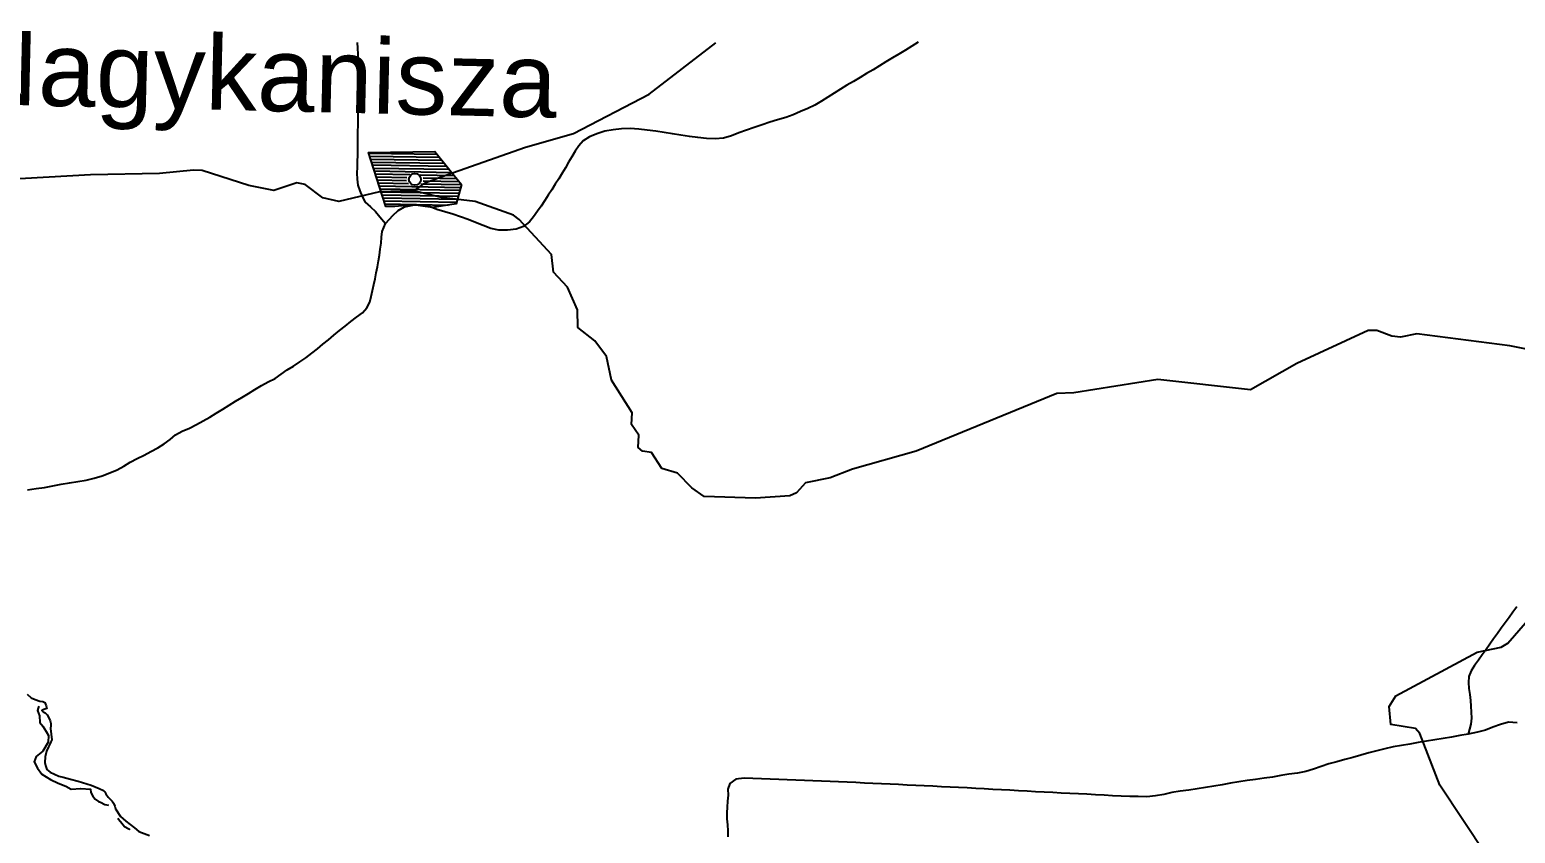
# Model space of a CAD drawing. Header units: metres. Extents: x 13.21 to 19.52, y 42.14 to 46.62.
# Drawn here: x 16.88 to 17.3293, y 46.2614 to 46.5044 of the extents above; entities that cross this region are included whole.
import ezdxf

# ---------------------------------------------------------------- set-up
doc = ezdxf.new("R2010")
doc.units = ezdxf.units.M
doc.header["$MEASUREMENT"] = 0
for name, color, linetype in [('CESTE', 5, 'Continuous'), ('grad_ino', 252, 'Continuous'), ('hr', 9, 'Continuous'), ('naziv_ino', 252, 'Continuous'), ('PRUGE', 7, 'Continuous'), ('RIJEKE', 4, 'Continuous')]:
    doc.layers.add(name, color=color, linetype=linetype)
doc.styles.get("Standard").update_dxf_attribs({"font": 'arial.ttf'})

# ---------------------------------------------------------------- blocks, each defined once
blk = doc.blocks.new('*X66')
at = {"color": 0}
for p, q in [((16.9825, 46.4671), (17.00312, 46.46674)), ((16.98279, 46.46619), (17.00386, 46.46583)), ((16.98308, 46.46529), (17.0046, 46.46491)), ((16.98337, 46.46438), (17.00534, 46.464)), ((16.98366, 46.46348), (17.00608, 46.46309)), ((16.98395, 46.46257), (17.00682, 46.46217)), ((16.98424, 46.46167), (17.00756, 46.46126)), ((16.98453, 46.46076), (16.99495, 46.46058)), ((16.98482, 46.45986), (16.99401, 46.4597)), ((16.9981, 46.46053), (17.0083, 46.46035)), ((16.99898, 46.45961), (17.00904, 46.45944)), ((16.98511, 46.45896), (16.99391, 46.4588)), ((16.98539, 46.45805), (16.99458, 46.45789)), ((16.98568, 46.45715), (17.01033, 46.45671)), ((16.98597, 46.45624), (17.01007, 46.45582)), ((16.98626, 46.45534), (17.00981, 46.45492)), ((16.99827, 46.45783), (17.01052, 46.45761)), ((16.99901, 46.45871), (17.00978, 46.45852)), ((16.98655, 46.45443), (17.00956, 46.45403)), ((16.98684, 46.45353), (17.0093, 46.45313)), ((16.98712, 46.45262), (17.00904, 46.45224)), ((16.98741, 46.45172), (17.00655, 46.45138))]:
    blk.add_line(p, q, dxfattribs=at)

msp = doc.modelspace()

# ---------------------------------------------------------------- linework, layer by layer
at = {"layer": 'CESTE'}
for points in [[(16.99615, 46.45569), (16.99981, 46.45822), (17.00443, 46.45991), (17.02993, 46.46892), (17.0444, 46.47301), (17.0673, 46.48487), (17.08753, 46.50046)], [(16.99615, 46.45569), (16.98578, 46.45536), (16.97348, 46.45248), (16.96862, 46.4536), (16.96323, 46.45754), (16.96079, 46.45812), (16.95378, 46.45576), (16.94624, 46.45724), (16.93209, 46.46182), (16.92949, 46.46188), (16.91918, 46.46087), (16.89835, 46.46048), (16.84645, 46.45757)], [(17.3576, 46.40277), (17.32763, 46.40883), (17.29946, 46.41245), (17.29453, 46.41146), (17.29193, 46.41168), (17.28743, 46.41346), (17.2848, 46.41347), (17.26322, 46.40349), (17.24922, 46.39552), (17.22114, 46.39858), (17.19578, 46.39456), (17.19064, 46.39436), (17.1481, 46.37698), (17.12886, 46.37153), (17.12205, 46.36891), (17.11463, 46.36736), (17.11189, 46.36435), (17.10987, 46.36348), (17.09944, 46.36272), (17.08399, 46.36328), (17.08023, 46.36582), (17.07594, 46.37028), (17.07112, 46.37169), (17.06799, 46.37652), (17.0653, 46.37695), (17.06398, 46.37804), (17.06415, 46.38179), (17.06202, 46.38503), (17.06219, 46.38856), (17.0559, 46.39844), (17.05446, 46.40553), (17.05084, 46.41031), (17.04579, 46.41433), (17.04563, 46.41973), (17.04267, 46.42658), (17.03835, 46.43106), (17.03777, 46.43641), (17.028, 46.44703), (17.02625, 46.44826), (17.01469, 46.4524), (17.00448, 46.45368), (16.99615, 46.45569)], [(17.34021, 46.24298), (17.32055, 46.25467), (17.3065, 46.27592), (17.30043, 46.29155), (17.2991, 46.29306), (17.29159, 46.29434), (17.29114, 46.2997), (17.29312, 46.30293), (17.31777, 46.3162), (17.32501, 46.31768), (17.32698, 46.31888), (17.33239, 46.32504)]]:
    msp.add_lwpolyline(points, dxfattribs=at)
at = {"layer": 'grad_ino'}
msp.add_lwpolyline([(17.01057, 46.45756), (17.0089, 46.45175), (17.00175, 46.45064), (16.99599, 46.45144), (16.99044, 46.4509), (16.98768, 46.45088), (16.98576, 46.4569), (16.98247, 46.46722), (17.00248, 46.46752), (17.00663, 46.46241)], close=True, dxfattribs=at)
msp.add_circle((16.99647, 46.45913), 0.0018, dxfattribs=at)
at = {"layer": 'hr'}
msp.add_lwpolyline([(16.87915, 46.30351), (16.88045, 46.30239), (16.88159, 46.30187), (16.88301, 46.30138), (16.88392, 46.3012), (16.88456, 46.30098), (16.88476, 46.30048), (16.8849, 46.2999), (16.88515, 46.29908), (16.88426, 46.29887), (16.88362, 46.2985), (16.88402, 46.29812), (16.88469, 46.29782), (16.88522, 46.29722), (16.88567, 46.29655), (16.88569, 46.29649), (16.88614, 46.29538), (16.88638, 46.29462), (16.88638, 46.29401), (16.88628, 46.29307), (16.88649, 46.2914), (16.88662, 46.28968), (16.88632, 46.28904), (16.88596, 46.28813), (16.88564, 46.2875), (16.88506, 46.28624), (16.88462, 46.2845), (16.88458, 46.28279), (16.88478, 46.28185), (16.88519, 46.28066), (16.88619, 46.27983), (16.88879, 46.27869), (16.89011, 46.27833), (16.89227, 46.27781), (16.89465, 46.27719), (16.89856, 46.27593), (16.90102, 46.27498), (16.90229, 46.27433), (16.90268, 46.27394), (16.90296, 46.2733), (16.9037, 46.27228), (16.90489, 46.2711), (16.9053, 46.27048), (16.90573, 46.26962), (16.90596, 46.2688), (16.90746, 46.26651), (16.90906, 46.26504), (16.91169, 46.26304), (16.91298, 46.26196), (16.91624, 46.26068)], dxfattribs=at)
at = {"layer": 'PRUGE'}
for points in [[(16.97904, 46.50057), (16.97912, 46.49877), (16.97919, 46.49697), (16.97926, 46.49517), (16.9793, 46.49337), (16.97932, 46.49158), (16.97931, 46.48978), (16.9793, 46.48798), (16.97928, 46.48618), (16.97926, 46.48438), (16.97923, 46.48258), (16.9792, 46.48078), (16.97918, 46.47898), (16.97917, 46.47718), (16.97916, 46.47538), (16.97914, 46.47358), (16.97914, 46.47179), (16.97912, 46.46999), (16.9791, 46.46819), (16.97909, 46.46639), (16.97905, 46.46459), (16.97897, 46.46279), (16.97891, 46.46099), (16.97896, 46.45919), (16.9792, 46.4574), (16.97986, 46.45566), (16.98056, 46.45392), (16.98139, 46.45221), (16.98306, 46.45085), (16.98459, 46.44939), (16.98589, 46.44783), (16.98755, 46.44577)], [(17.14872, 46.50062), (17.14677, 46.49942), (17.14481, 46.49823), (17.14286, 46.49704), (17.14091, 46.49585), (17.13895, 46.49466), (17.137, 46.49347), (17.13505, 46.49228), (17.13308, 46.4911), (17.13111, 46.48993), (17.12913, 46.48875), (17.12715, 46.48758), (17.12519, 46.4864), (17.12326, 46.48519), (17.12134, 46.48397), (17.11942, 46.48276), (17.11745, 46.48158), (17.11533, 46.48055), (17.11308, 46.47963), (17.11092, 46.47861), (17.10861, 46.4778), (17.10617, 46.47717), (17.10381, 46.4764), (17.10146, 46.47562), (17.09913, 46.47482), (17.0968, 46.47402), (17.09449, 46.47317), (17.09219, 46.47233), (17.08978, 46.47161), (17.08725, 46.47135), (17.08462, 46.4715), (17.08204, 46.47178), (17.07949, 46.47213), (17.07695, 46.47253), (17.0744, 46.47292), (17.07186, 46.47331), (17.06931, 46.47368), (17.06675, 46.47405), (17.06418, 46.47436), (17.0616, 46.47454), (17.0616, 46.47454), (17.05899, 46.47439), (17.05641, 46.47412), (17.05388, 46.4737), (17.05152, 46.47293), (17.04929, 46.47198), (17.04732, 46.47081), (17.04601, 46.46926), (17.04492, 46.46762), (17.04394, 46.46595), (17.04296, 46.46429), (17.04198, 46.46261), (17.04097, 46.46096), (17.03996, 46.4593), (17.03892, 46.45766), (17.03787, 46.45601), (17.03682, 46.45436), (17.03576, 46.45271), (17.03468, 46.45108), (17.03352, 46.44947), (17.03238, 46.44785), (17.03111, 46.44628), (17.02934, 46.44492), (17.02708, 46.44411), (17.02448, 46.44381), (17.02184, 46.44377), (17.0194, 46.44428), (17.01711, 46.44518), (17.01484, 46.44607), (17.01256, 46.44695), (17.01026, 46.44779), (17.00791, 46.44857), (17.00551, 46.44927), (17.00312, 46.44998), (17.00087, 46.45093), (16.99839, 46.45136), (16.99839, 46.45136), (16.99577, 46.45124), (16.99325, 46.45069), (16.99127, 46.44957), (16.98971, 46.4481), (16.98755, 46.44577)], [(16.87934, 46.3653), (16.88189, 46.36563), (16.88445, 46.36599), (16.88696, 46.36644), (16.88946, 46.36693), (16.89199, 46.36735), (16.89453, 46.36776), (16.89704, 46.36822), (16.89951, 46.36879), (16.90188, 46.36953), (16.90416, 46.3704), (16.90637, 46.37135), (16.90842, 46.37245), (16.91038, 46.37364), (16.91248, 46.3747), (16.91457, 46.37577), (16.91664, 46.37686), (16.91871, 46.37795), (16.92063, 46.37915), (16.92242, 46.38046), (16.92405, 46.38188), (16.92605, 46.38299), (16.9283, 46.38392), (16.93038, 46.38499), (16.93243, 46.3861), (16.93443, 46.38725), (16.93639, 46.38843), (16.93833, 46.38963), (16.94028, 46.39082), (16.94222, 46.39203), (16.94417, 46.39322), (16.94612, 46.39441), (16.94807, 46.3956), (16.95005, 46.39677), (16.95207, 46.39789), (16.95417, 46.39895), (16.95605, 46.4002), (16.9578, 46.40153), (16.95978, 46.40269), (16.96171, 46.40391), (16.96353, 46.40519), (16.96526, 46.40653), (16.96696, 46.40789), (16.96864, 46.40928), (16.97031, 46.41065), (16.972, 46.41202), (16.97369, 46.41339), (16.97538, 46.41475), (16.97708, 46.41612), (16.9788, 46.41746), (16.98066, 46.41874), (16.98197, 46.42027), (16.98279, 46.42199), (16.98329, 46.42376), (16.98369, 46.42554), (16.98405, 46.42732), (16.98441, 46.4291), (16.98476, 46.43088), (16.98511, 46.43267), (16.98543, 46.43445), (16.98573, 46.43624), (16.98599, 46.43803), (16.98624, 46.43982), (16.98635, 46.44162), (16.98653, 46.44341), (16.98755, 46.44577)], [(17.32972, 46.32985), (17.32855, 46.32824), (17.32739, 46.32663), (17.32622, 46.32502), (17.32506, 46.32341), (17.32389, 46.32181), (17.32273, 46.3202), (17.32157, 46.31859), (17.32043, 46.31698), (17.31929, 46.31536), (17.31815, 46.31374), (17.31693, 46.31215), (17.3159, 46.3105), (17.31523, 46.30876), (17.3151, 46.30697), (17.31523, 46.30517), (17.3155, 46.30338), (17.31571, 46.30159), (17.31586, 46.29979), (17.31592, 46.29799), (17.31605, 46.29619), (17.31588, 46.2944), (17.31501, 46.29137)], [(17.32982, 46.29483), (17.32722, 46.29497), (17.32722, 46.29497), (17.32484, 46.29434), (17.32253, 46.29346), (17.32025, 46.29261), (17.31782, 46.29198), (17.31501, 46.29137)], [(17.31501, 46.29137), (17.31249, 46.29094), (17.30997, 46.29051), (17.30744, 46.29008), (17.30492, 46.28965), (17.3024, 46.28923), (17.29988, 46.28881), (17.29735, 46.28839), (17.29483, 46.28796), (17.29231, 46.28752), (17.28984, 46.28696), (17.2874, 46.28636), (17.28498, 46.28571), (17.28257, 46.28503), (17.28017, 46.28435), (17.27775, 46.28369), (17.27534, 46.28303), (17.27293, 46.28235), (17.27055, 46.28164), (17.2683, 46.28074), (17.26593, 46.28003), (17.26341, 46.27955), (17.26084, 46.2793), (17.25832, 46.27891), (17.25583, 46.27838), (17.25328, 46.27802), (17.25073, 46.27768), (17.24819, 46.27733), (17.24566, 46.27693), (17.24313, 46.27651), (17.24061, 46.27609), (17.23809, 46.27566), (17.23556, 46.27525), (17.23303, 46.27485), (17.2305, 46.27447), (17.22796, 46.27409), (17.22543, 46.27368), (17.22295, 46.27312), (17.22044, 46.27268), (17.21787, 46.27246), (17.21527, 46.27247), (17.21267, 46.27254), (17.21008, 46.27265), (17.20749, 46.27277), (17.2049, 46.27291), (17.20232, 46.27305), (17.19973, 46.27318), (17.19714, 46.27331), (17.19455, 46.27344), (17.19196, 46.27357), (17.18937, 46.2737), (17.18678, 46.27384), (17.18419, 46.27398), (17.18161, 46.27412), (17.17902, 46.27425), (17.17643, 46.2744), (17.17384, 46.27454), (17.17125, 46.27467), (17.16866, 46.27482), (17.16608, 46.27496), (17.16349, 46.2751), (17.1609, 46.27523), (17.15831, 46.27537), (17.15572, 46.27549), (17.15313, 46.27562), (17.15054, 46.27574), (17.14795, 46.27587), (17.14536, 46.27599), (17.14277, 46.27612), (17.14018, 46.27624), (17.13759, 46.27637), (17.13499, 46.27649), (17.1324, 46.2766), (17.12981, 46.27672), (17.12722, 46.27684), (17.12463, 46.27696), (17.12204, 46.27707), (17.11945, 46.27719), (17.11686, 46.27729), (17.11426, 46.2774), (17.11168, 46.2775), (17.10908, 46.2776), (17.10649, 46.27769), (17.10389, 46.27778), (17.1013, 46.27787), (17.09871, 46.27799), (17.09607, 46.27802), (17.09607, 46.27802), (17.09354, 46.27777), (17.09168, 46.27646), (17.09114, 46.27477), (17.0912, 46.27292), (17.09106, 46.27113), (17.09092, 46.26933), (17.09082, 46.26753), (17.09086, 46.26574), (17.09098, 46.26393), (17.09108, 46.26214), (17.09109, 46.2603)]]:
    msp.add_lwpolyline(points, dxfattribs=at)
at = {"layer": 'RIJEKE'}
for points in [[(16.88273, 46.2998), (16.88254, 46.29921), (16.88232, 46.29855), (16.88297, 46.29695), (16.88298, 46.29489), (16.88396, 46.29375), (16.88495, 46.29214), (16.88562, 46.291), (16.8856, 46.28892), (16.88394, 46.28618), (16.88195, 46.28458), (16.88129, 46.28298), (16.88228, 46.28113), (16.88359, 46.2793), (16.88623, 46.27769), (16.88854, 46.27655), (16.89085, 46.27562), (16.8925, 46.27471), (16.89547, 46.27494), (16.89547, 46.27494), (16.89838, 46.27469), (16.89845, 46.27377), (16.8991, 46.27263), (16.89977, 46.27171), (16.90076, 46.27103), (16.90141, 46.2708), (16.90272, 46.2701), (16.90383, 46.26991)], [(16.90659, 46.26593), (16.90674, 46.26575), (16.90744, 46.26491)], [(16.90744, 46.26491), (16.90866, 46.26344), (16.90999, 46.2627)], [(16.90999, 46.2627), (16.91012, 46.26263), (16.91026, 46.2625)]]:
    msp.add_lwpolyline(points, dxfattribs=at)

# ---------------------------------------------------------------- block references
at = {"layer": 'grad_ino'}
msp.add_blockref('*X66', (0, 0), dxfattribs=at)

# ---------------------------------------------------------------- texts
at = {"layer": 'naziv_ino'}
msp.add_text('Nagykanisza', height=0.0224579, rotation=358.6475, dxfattribs=at).set_placement((16.85968, 46.482))

doc.saveas('drawing.dxf')
